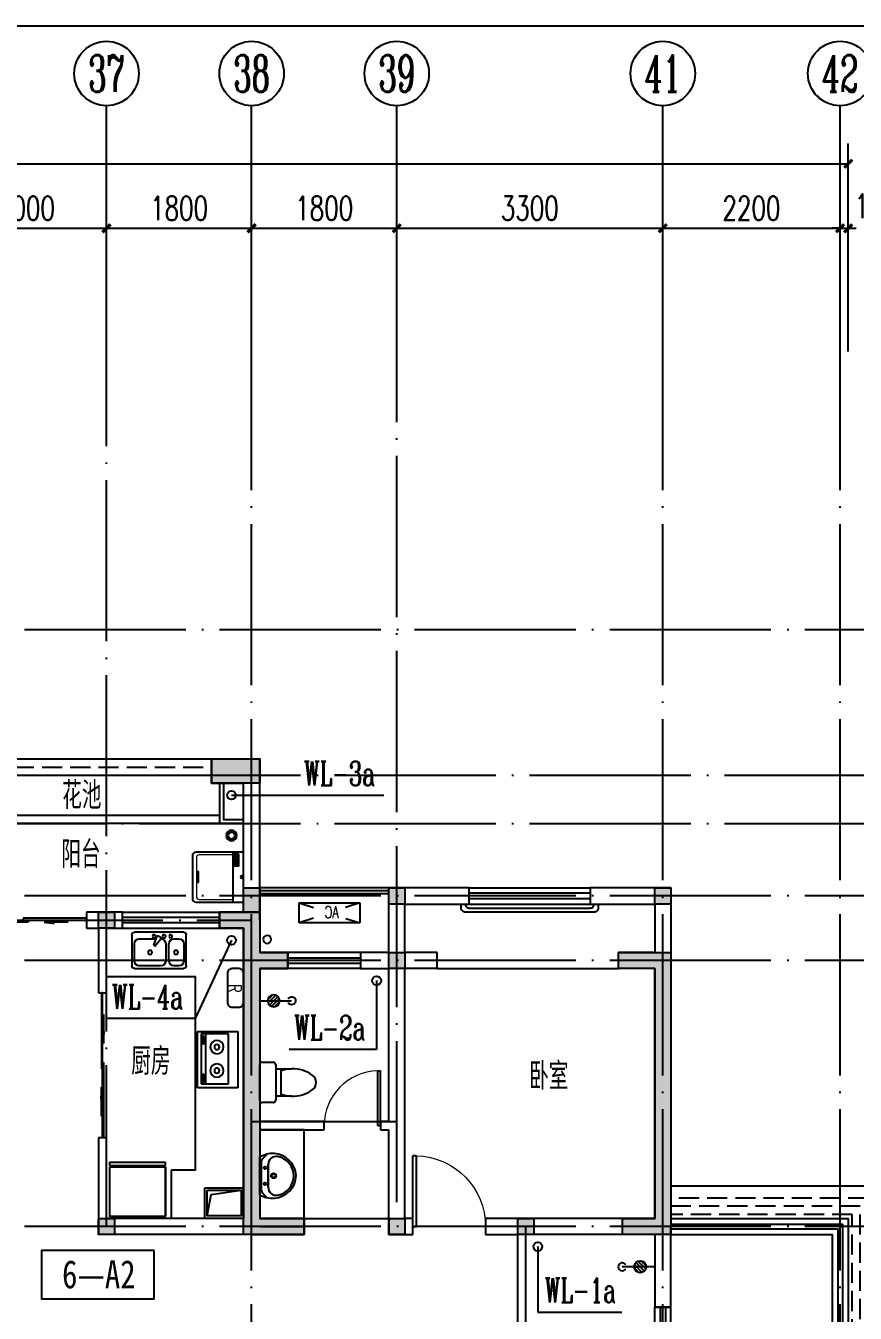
# Model space of a CAD drawing. Extents: x -287580 to -53108, y -522338 to -82629.
# Drawn here: x -206511 to -196221, y -368089 to -352116 of the extents above; entities that cross this region are included whole.
import ezdxf
from ezdxf.enums import TextEntityAlignment as Align

# ---------------------------------------------------------------- set-up
doc = ezdxf.new("R2010")
doc.units = 0
doc.header["$LTSCALE"] = 1000
doc.header["$MEASUREMENT"] = 0
doc.linetypes.add('DASH', pattern=[0.35, 0.25, -0.1])
doc.linetypes.add('DOTE', pattern=[2.42, 2, -0.2, 0.02, -0.2])
for name, color, linetype in [('AXIS', 3, 'Continuous'), ('AXIS_TEXT', 7, 'Continuous'), ('DIM_污水', 3, 'Continuous'), ('DOTE', 99, 'Continuous'), ('EQUIP_地漏', 7, 'Continuous'), ('kan', 146, 'Continuous'), ('KTIAO', 124, 'Continuous'), ('PUB_TEXT', 7, 'Continuous'), ('VPIPE-污水', 2, 'Continuous'), ('WALL', 9, 'Continuous'), ('WINDOW', 99, 'Continuous'), ('填充', 8, 'Continuous'), ('家具', 187, 'Continuous'), ('屋面', 139, 'Continuous'), ('文字2', 7, 'Continuous'), ('栏杆', 169, 'Continuous'), ('给排水标注', 4, 'Continuous'), ('表格', 157, 'Continuous')]:
    doc.layers.add(name, color=color, linetype=linetype)
doc.layers.add('RENDERING', color=125, linetype='Continuous', lineweight=13)
doc.layers.add('洁、厨具', color=8, linetype='Continuous', lineweight=9)
doc.styles.add('-宋体', font='', dxfattribs={"width": 0.8})
doc.styles.add('_ROMANC', font='romanc__.ttf', dxfattribs={"width": 0.700005})
doc.styles.add('_SIMPLEX', font='SIMPLEX.shx', dxfattribs={"width": 0.75})
doc.styles.add('_TCH_AXIS', font='COMPLEX', dxfattribs={"bigfont": 'GBCBIG'})
doc.styles.add('_TCH_DIM_T3', font='SIMPLEX', dxfattribs={"width": 0.705882, "bigfont": 'GBCBIG'})
doc.styles.add('_TWT_SERIAL', font='COMPLEX', dxfattribs={"width": 0.8, "height": 3, "bigfont": 'HZTXT'})
doc.styles.add('COMPLEX', font='COMPLEX')
doc.styles.add('DIM_FONT', font='simplex_.ttf', dxfattribs={"width": 0.7, "bigfont": 'GBCBIG'})
doc.styles.get("Standard").update_dxf_attribs({"font": 'gbenor.shx', "bigfont": 'gbcbig.shx'})
doc.styles.get('-宋体').set_extended_font_data('SimSun')
doc.dimstyles.new('_TCH_ARCH&&100', dxfattribs={"dimtxt": 297.5, "dimasz": 100, "dimexe": 250, "dimexo": 300, "dimgap": 100, "dimtad": 1, "dimdec": 0, "dimzin": 0, "dimdsep": 46, "dimtxsty": '_TCH_DIM_T3', "dimblk": 'ARCHTICK', "dimcen": 0.09, "dimclrt": 7, "dimazin": 2, "dimtfac": 1, "dimtdec": 0, "dimtix": 1, "dimtmove": 2, "dimatfit": 3, "dimfxl": 0, "dimtolj": 1, "dimtzin": 0, "dimarcsym": 0})

# ---------------------------------------------------------------- blocks, each defined once
blk = doc.blocks.new('ASDGFSDFGGDF')
at = {"layer": '家具'}
for p, q in [((695, -609), (695, 0)), ((695, -609), (695, 0)), ((0, -670), (0, -629)), ((0, -629), (28, -629)), ((28, -629), (28, -609)), ((695, -609), (666, -609)), ((666, -609), (666, -629)), ((666, -629), (695, -629)), ((695, -629), (695, -670)), ((0, -670), (695, -670))]:
    blk.add_line(p, q, dxfattribs=at)
for points in [[(0, -609), (0, 0), (695, 0), (695, -609)], [(666, -609), (28, -609), (28, -629), (666, -629)]]:
    blk.add_lwpolyline(points, close=True, dxfattribs=at)
blk = doc.blocks.new('sdfdsfgf')
at = {"layer": '家具'}
for points in [[(1414289, 21341), (1413809, 21341), (1413809, 20961), (1414289, 20961), (1414289, 21341)], [(1414259, 20991), (1414211, 21259), (1413839, 21311)]]:
    blk.add_lwpolyline(points, dxfattribs=at)
blk.add_lwpolyline([(1414259, 21311), (1413839, 21311), (1413839, 20991), (1414259, 20991)], close=True, dxfattribs=at)
blk = doc.blocks.new('A$C685A49D5')
at = {"layer": '家具'}
for p, q in [((0, 31), (0, 419)), ((31, 450), (644, 450)), ((153, 368), (92, 368)), ((390, 277), (320, 363)), ((340, 402), (325, 393)), ((369, 391), (408, 287)), ((583, 368), (377, 368)), ((675, 419), (675, 31)), ((31, 307), (31, 92)), ((215, 92), (215, 307)), ((256, 307), (256, 92)), ((408, 287), (390, 277)), ((644, 92), (644, 307)), ((644, 0), (31, 0)), ((92, 31), (153, 31)), ((317, 31), (583, 31))]:
    blk.add_line(p, q, dxfattribs=at)
for centre, radius in [((194, 399), 20.5), ((276, 399), 20.5), ((399, 399), 20.5), ((128, 199), 25.6), ((450, 199), 25.6)]:
    blk.add_circle(centre, radius, dxfattribs=at)
for centre, radius, start, end in [((31, 419), 30.7, 90, 180), ((92, 307), 61.4, 90, 180), ((153, 307), 61.4, 0, 90), ((317, 307), 61.4, 90, 180), ((335, 376), 20.5, 120, 219.4623), ((350, 384), 20.5, 20.5377, 120), ((583, 307), 61.4, 0, 90), ((644, 419), 30.7, 0, 90), ((31, 31), 30.7, 180, 270), ((92, 92), 61.4, 180, 270), ((153, 92), 61.4, 270, 0), ((317, 92), 61.4, 180, 270), ((583, 92), 61.4, 270, 0), ((644, 31), 30.7, 270, 0)]:
    blk.add_arc(centre, radius, start, end, dxfattribs=at)
at = {"layer": '家具', "style": 'DIM_FONT', "width": 0.8, "flags": 9}
for tag in ['YSIZE', 'XSIZE']:
    blk.add_attdef(tag, (338, 450), '', height=0.5, rotation=270, dxfattribs=at)
blk = doc.blocks.new('$plan$00001601')
at = {"layer": '家具'}
for p, q in [((-350, 16), (350, 16)), ((-350, -484), (-350, 16)), ((350, 16), (350, -484)), ((-323, -98), (-323, -440)), ((299, -98), (-323, -98)), ((299, -440), (299, -98)), ((-323, -384), (299, -384)), ((-323, -440), (299, -440)), ((-291, -407), (-291, -418)), ((-216, -416), (-280, -416)), ((-280, -416), (-280, -433)), ((-280, -433), (-216, -433)), ((-216, -433), (-216, -416)), ((-199, -408), (-199, -418)), ((182, -407), (182, -418)), ((193, -416), (193, -433)), ((257, -416), (193, -416)), ((193, -433), (257, -433)), ((257, -433), (257, -416)), ((274, -408), (274, -418)), ((350, -484), (-350, -484))]:
    blk.add_line(p, q, dxfattribs=at)
for points in [[(-199, -408, 0.259034), (-201, -404, 0.076276), (-213, -399, 0.036515), (-226, -397, 0.026615), (-245, -396, 0.026615), (-264, -397, 0.036515), (-277, -399, 0.076276), (-289, -404, 0.259034), (-291, -408, 0.078462), (-291, -409, 0.056762)], [(-199, -418, 0.259034), (-201, -415, 0.076276), (-213, -410, 0.036515), (-226, -407, 0.026615), (-245, -406, 0.026615), (-264, -407, 0.036515), (-277, -410, 0.076276), (-289, -415, 0.259034), (-291, -418, 0.259034), (-289, -422, 0.056762), (-280, -426, 0.036515)], [(-216, -427, 0.008736), (-213, -427, 0.076276), (-201, -422, 0.259034), (-199, -418, 0.259034)], [(274, -408, 0.259034), (272, -404, 0.076276), (260, -399, 0.036515), (247, -397, 0.026615), (228, -396, 0.026615), (209, -397, 0.036515), (196, -399, 0.076276), (184, -404, 0.259034), (182, -408, 0.078462), (182, -409, 0.056762)], [(274, -418, 0.259034), (272, -415, 0.076276), (260, -410, 0.036515), (247, -407, 0.026615), (228, -406, 0.026615), (209, -407, 0.036515), (196, -410, 0.076276), (184, -415, 0.259034), (182, -418, 0.259034), (184, -422, 0.056762), (193, -426, 0.036515)], [(257, -427, 0.008736), (260, -427, 0.076276), (272, -422, 0.259034), (274, -418, 0.259034)]]:
    blk.add_lwpolyline(points, format="xyb", dxfattribs=at)
for centre, radius, start, end in [((-158, -243), 82.5, 0.964, 0), ((-158, -243), 31.6, 0.6532, 0), ((134, -243), 82.5, 180, 179.036), ((134, -243), 31.6, 180, 179.3468)]:
    blk.add_arc(centre, radius, start, end, dxfattribs=at)
blk = doc.blocks.new('A$C3451006C')
blk.add_lwpolyline([(-50, 330), (-50, -30, 0.414214), (10, -90), (90, -90, 0.414214), (150, -30), (150, 330, 0.414214), (90, 390), (10, 390, 0.414214)], format="xyb", close=True)
at = {"style": '_SIMPLEX', "width": 0.8}
blk.add_text('R', height=150, rotation=270, dxfattribs=at).set_placement((-32, 144), align=Align.CENTER)
blk = doc.blocks.new('$plan$00001623')
at = {"layer": '家具', "linetype": 'Continuous'}
blk.add_line((-341, -145), (342, -145), dxfattribs=at)
at = {"layer": '家具'}
blk.add_lwpolyline([(295, -706), (-295, -706, -0.414214), (-345, -656), (-345, 0), (345, 0), (345, -656, -0.414214)], format="xyb", close=True, dxfattribs=at)
at = {"layer": '家具', "lineweight": 13}
blk.add_lwpolyline([(307, -145), (307, -611, -0.414214), (267, -651), (-267, -651, -0.414214), (-307, -611), (-307, -145)], format="xyb", dxfattribs=at)
at = {"layer": '家具'}
for points in [[(323, -72), (152, -72), (152, -120), (323, -120)], [(163, -86), (177, -86), (177, -99), (163, -99)], [(189, -86), (202, -86), (202, -99), (189, -99)], [(213, -86), (227, -86), (227, -99), (213, -99)], [(239, -86), (253, -86), (253, -99), (239, -99)], [(281, -110), (309, -110), (309, -80), (281, -80)]]:
    blk.add_lwpolyline(points, close=True, dxfattribs=at)
blk.add_lwpolyline([(-71, -651), (-71, -623), (0, -623), (71, -623), (71, -651)], dxfattribs=at)
blk.add_circle((0, -25), 16, dxfattribs=at)
blk = doc.blocks.new('90304092557924')
at = {"layer": 'KTIAO', "color": 99}
for p, q in [((-375, 125), (-198, 66)), ((-375, 125), (-375, -125)), ((375, 125), (-375, 125)), ((375, 125), (198, 66)), ((375, -125), (375, 125)), ((-203, -68), (-375, -125)), ((-375, -125), (375, -125)), ((200, -67), (375, -125))]:
    blk.add_line(p, q, dxfattribs=at)
at = {"layer": 'KTIAO', "color": 99, "style": '_ROMANC', "width": 0.7}
blk.add_text('AC', height=148.6, dxfattribs=at).set_placement((-113, -66))
at = {"layer": 'KTIAO', "color": 99, "style": 'DIM_FONT', "oblique": 0, "width": 0.6, "flags": 9}
for tag in ['XSIZE', 'YSIZE']:
    blk.add_attdef(tag, (-375, -125), '', height=0.5, dxfattribs=at)
blk = doc.blocks.new('M_E6')
for p, q in [((-240, 0), (-270, -79)), ((240, 0), (-240, 0)), ((-237, 0), (239, 0)), ((240, 0), (270, -79)), ((-213, -36), (-271, -91)), ((-179, -23), (181, -23)), ((141, -105), (-141, -105)), ((-141, -105), (141, -105)), ((217, -37), (274, -95))]:
    blk.add_line(p, q)
for centre, radius in [((-99, -65), 16.3), ((2, -172), 31.6), ((2, -172), 23), ((101, -65), 16.3)]:
    blk.add_circle(centre, radius)
for centre, radius, start, end in [((28, -152), 307, 166.1751, 244.7296), ((-141, -205), 100, 90, 190.5602), ((-179, -73), 50, 90, 133.181), ((-28, -152), 307, 297.0639, 13.8249), ((141, -205), 100, 349.4398, 90), ((181, -73), 50, 44.5607, 90), ((0, -179), 243, 190.5602, 349.4398), ((0, -201), 250, 245.8071, 296.4628), ((28, -152), 307, 266.589, 266.5936)]:
    blk.add_arc(centre, radius, start, end)
at = {"width": 0.8, "flags": 9}
for tag in ['XSIZE', 'YSIZE']:
    blk.add_attdef(tag, (0, 0), '', height=0.5, dxfattribs=at)
blk = doc.blocks.new('1')
for p, q in [((-550, -239), (-550, 201)), ((-520, 231), (-380, 231)), ((-350, 201), (-350, 151)), ((-350, 151), (-350, -189)), ((-350, 151), (-154, 151)), ((-289, 121), (-289, -159)), ((-380, -269), (-520, -269)), ((-154, -189), (-350, -189)), ((-350, -189), (-350, -239))]:
    blk.add_line(p, q)
for centre, radius, start, end in [((-520, 201), 30, 90, 180), ((-380, 201), 30, 360, 90), ((-137, -247), 398, 92.544, 112.5495), ((-137, -247), 398, 53.3619, 92.544), ((40, -19), 110, 303.4509, 56.5491), ((-137, 208), 398, 247.4505, 267.456), ((-137, 208), 398, 267.456, 306.6381), ((-520, -239), 30, 180, 270), ((-380, -239), 30, 270, 360)]:
    blk.add_arc(centre, radius, start, end)
blk = doc.blocks.new('$lvtry$00000168')
at = {"color": 0}
blk.add_line((0, 0), (0, -395), dxfattribs=at)
blk.add_arc((0, -395), 50, 121.0332, 58.9668, dxfattribs=at)
for p in [(0, 0), (0, -223)]:
    blk.add_point(p, dxfattribs=at)
blk = doc.blocks.new('$lvtry$00000171')
for p, q in [((-74, 11), (-11, 74)), ((-70, -27), (27, 70)), ((-53, -53), (53, 53)), ((-27, -70), (70, 27)), ((11, -74), (74, -11))]:
    blk.add_line(p, q)
blk.add_circle((0, 0), 75)
blk.add_point((0, 0))
blk = doc.blocks.new('A$C6BE329BC')
at = {"layer": '家具', "rotation": 180}
blk.add_blockref('$lvtry$00000171', (75, 271), dxfattribs=at)
at = {"layer": '家具'}
blk.add_blockref('$lvtry$00000168', (75, 445), dxfattribs=at)
blk = doc.blocks.new('TRHH')
at = {"color": 6}
blk.add_circle((-249202, -461390), 50, dxfattribs=at)
blk = doc.blocks.new('A$C34A75F29')
at = {"layer": '填充'}
for points in [[(22100, 14500), (22700, 14500), (22700, 14200), (22100, 14200)], [(22500, 12900), (22700, 12900), (22700, 12600), (22500, 12600)], [(24300, 12900), (24500, 12900), (24500, 12700), (24300, 12700)], [(27600, 12900), (27800, 12900), (27800, 12700), (27600, 12700)], [(20700, 12600), (20900, 12600), (20900, 12400), (20700, 12400)], [(24300, 12100), (24500, 12100), (24500, 11900), (24300, 11900)], [(20700, 8800), (20900, 8800), (20900, 8600), (20700, 8600)], [(24300, 8800), (24500, 8800), (24500, 8600), (24300, 8600)], [(25900, 8800), (26100, 8800), (26100, 8600), (25900, 8600)]]:
    blk.add_hatch(color=256, dxfattribs=at).paths.add_polyline_path(points)
at = {"color": 6}
for points in [[(22100, 14500), (22700, 14500), (22700, 14200), (22100, 14200)], [(22500, 12900), (22700, 12900), (22700, 12600), (22500, 12600)], [(24300, 12900), (24500, 12900), (24500, 12700), (24300, 12700)], [(27600, 12900), (27800, 12900), (27800, 12700), (27600, 12700)], [(20700, 12600), (20900, 12600), (20900, 12400), (20700, 12400)], [(24300, 12100), (24500, 12100), (24500, 11900), (24300, 11900)], [(20700, 8800), (20900, 8800), (20900, 8600), (20700, 8600)], [(24300, 8800), (24500, 8800), (24500, 8600), (24300, 8600)], [(25900, 8800), (26100, 8800), (26100, 8600), (25900, 8600)]]:
    blk.add_lwpolyline(points, close=True, dxfattribs=at)
blk = doc.blocks.new('A$C561B7B3A')
at = {"layer": '填充'}
h = blk.add_hatch(color=256, dxfattribs=at)
h.dxf.hatch_style = 1
h.paths.add_polyline_path([(46400, 16200), (46400, 15800), (46800, 15800), (46800, 16200)])
h.paths.add_polyline_path([(39000, 16200), (39000, 15800), (39400, 15800), (39400, 16200)])
h.paths.add_polyline_path([(16700, 15800), (16700, 16200), (16300, 16200), (16300, 15800)])
h.paths.add_polyline_path([(9300, 15800), (9300, 16200), (8900, 16200), (8900, 15800)])
h.paths.add_polyline_path([(55300, 3700), (55300, 3300), (55700, 3300), (55700, 3700)])
h.paths.add_polyline_path([(46400, 14100), (46400, 13700), (46800, 13700), (46800, 14100)])
h.paths.add_polyline_path([(41800, 14100), (41800, 13700), (42200, 13700), (42200, 14100)])
h.paths.add_polyline_path([(39000, 14100), (39000, 13700), (39400, 13700), (39400, 14100)])
h.paths.add_polyline_path([(30100, 3700), (30100, 3300), (30500, 3300), (30500, 3700)])
h.paths.add_polyline_path([(25600, 3300), (25600, 3700), (25200, 3700), (25200, 3300)])
h.paths.add_polyline_path([(16700, 13700), (16700, 14100), (16300, 14100), (16300, 13700)])
h.paths.add_polyline_path([(13900, 13700), (13900, 14100), (13500, 14100), (13500, 13700)])
h.paths.add_polyline_path([(9300, 13700), (9300, 14100), (8900, 14100), (8900, 13700)])
h.paths.add_polyline_path([(400, 3300), (400, 3700), (0, 3700), (0, 3300)])
h.paths.add_polyline_path([(45350, 10300), (45350, 8200), (45150, 8200), (45150, 10500), (45700, 10500), (45700, 10300)])
h.paths.add_polyline_path([(10550, 10500), (10550, 8200), (10350, 8200), (10350, 10300), (10000, 10300), (10000, 10500)])
h.paths.add_polyline_path([(5600, 0), (5100, 0), (5100, 2500), (5300, 2500), (5300, 200), (5600, 200)])
h.paths.add_polyline_path([(20500, 0), (20000, 0), (20000, 200), (20300, 200), (20300, 2500), (20500, 2500)])
h.paths.add_polyline_path([(35700, 0), (35200, 0), (35200, 2500), (35400, 2500), (35400, 200), (35700, 200)])
h.paths.add_polyline_path([(50600, 0), (50100, 0), (50100, 200), (50400, 200), (50400, 2500), (50600, 2500)])
h.paths.add_polyline_path([(54000, 0), (53350, 0), (53350, 200), (53800, 200), (53800, 2100), (54000, 2100)])
h.paths.add_polyline_path([(32450, 0), (31800, 0), (31800, 2100), (32000, 2100), (32000, 200), (32450, 200)])
h.paths.add_polyline_path([(23900, 0), (23250, 0), (23250, 200), (23700, 200), (23700, 2100), (23900, 2100)])
h.paths.add_polyline_path([(2350, 0), (1700, 0), (1700, 2100), (1900, 2100), (1900, 200), (2350, 200)])
h.paths.add_polyline_path([(50600, 9800), (50600, 6700), (51150, 6700), (51150, 6500), (50400, 6500), (50400, 9800), (50400, 10300), (50100, 10300), (50100, 10500), (50600, 10500), (50600, 10000), (50950, 10000), (50950, 9800)])
h.paths.add_polyline_path([(35400, 10300), (35400, 9800), (35400, 6500), (34650, 6500), (34650, 6700), (35200, 6700), (35200, 9800), (34850, 9800), (34850, 10000), (35200, 10000), (35200, 10500), (35700, 10500), (35700, 10300)])
h.paths.add_polyline_path([(20500, 10500), (20500, 10000), (20850, 10000), (20850, 9800), (20500, 9800), (20500, 6700), (21050, 6700), (21050, 6500), (20300, 6500), (20300, 9800), (20300, 10300), (20000, 10300), (20000, 10500)])
h.paths.add_polyline_path([(5300, 9800), (5300, 6500), (4550, 6500), (4550, 6700), (5100, 6700), (5100, 9800), (4750, 9800), (4750, 10000), (5100, 10000), (5100, 10500), (5600, 10500), (5600, 10300), (5300, 10300)])
h.paths.add_polyline_path([(15050, 10300), (13250, 10300), (13250, 8900), (13050, 8900), (13050, 10500), (15250, 10500), (15250, 9900), (15050, 9900)])
h.paths.add_polyline_path([(40650, 10300), (40650, 9900), (40450, 9900), (40450, 10500), (42650, 10500), (42650, 8900), (42450, 8900), (42450, 10300)])
h.paths.add_polyline_path([(39900, 1900), (39900, 1000), (40400, 1000), (40400, 800), (39900, 800), (39900, 0), (39300, 0), (39300, 200), (39700, 200), (39700, 1000), (39700, 1900)])
h.paths.add_polyline_path([(46100, 1900), (46100, 1000), (46100, 200), (46500, 200), (46500, 0), (45900, 0), (45900, 800), (45400, 800), (45400, 1000), (45900, 1000), (45900, 1900)])
h.paths.add_polyline_path([(40650, 5400), (40650, 5100), (41300, 5100), (41300, 4100), (41100, 4100), (41100, 4900), (40450, 4900), (39900, 4900), (39900, 4800), (39700, 4800), (39700, 5100), (40450, 5100), (40450, 5400)])
h.paths.add_polyline_path([(45350, 5400), (45350, 5100), (46100, 5100), (46100, 4800), (45900, 4800), (45900, 4900), (45350, 4900), (44700, 4900), (44700, 4100), (44500, 4100), (44500, 5100), (45150, 5100), (45150, 5400)])
h.paths.add_polyline_path([(30750, 9800), (30300, 9800), (30300, 6700), (30700, 6700), (30700, 6500), (30100, 6500), (30100, 10000), (30750, 10000)])
h.paths.add_polyline_path([(55700, 10000), (55700, 6500), (55100, 6500), (55100, 6700), (55500, 6700), (55500, 9800), (55050, 9800), (55050, 10000)])
h.paths.add_polyline_path([(16000, 1900), (16000, 1000), (16000, 200), (16400, 200), (16400, 0), (15800, 0), (15800, 800), (15300, 800), (15300, 1000), (15800, 1000), (15800, 1900)])
h.paths.add_polyline_path([(9800, 1900), (9800, 1000), (10300, 1000), (10300, 800), (9800, 800), (9800, 0), (9200, 0), (9200, 200), (9600, 200), (9600, 1000), (9600, 1900)])
h.paths.add_polyline_path([(15250, 5400), (15250, 5100), (16000, 5100), (16000, 4800), (15800, 4800), (15800, 4900), (15250, 4900), (14600, 4900), (14600, 4100), (14400, 4100), (14400, 5100), (15050, 5100), (15050, 5400)])
h.paths.add_polyline_path([(10550, 5400), (10550, 5100), (11200, 5100), (11200, 4100), (11000, 4100), (11000, 4900), (10350, 4900), (9800, 4900), (9800, 4800), (9600, 4800), (9600, 5100), (10350, 5100), (10350, 5400)])
h.paths.add_polyline_path([(25400, 9800), (24950, 9800), (24950, 10000), (25600, 10000), (25600, 6500), (25000, 6500), (25000, 6700), (25400, 6700)])
h.paths.add_polyline_path([(200, 9800), (200, 6700), (600, 6700), (600, 6500), (0, 6500), (0, 10000), (650, 10000), (650, 9800)])
at = {"color": 3}
for points in [[(50600, 9800), (50600, 6700), (51150, 6700), (51150, 6500), (50400, 6500), (50400, 9800), (50400, 10300), (50100, 10300), (50100, 10500), (50600, 10500), (50600, 10000), (50950, 10000), (50950, 9800)], [(55700, 10000), (55700, 6500), (55100, 6500), (55100, 6700), (55500, 6700), (55500, 9800), (55050, 9800), (55050, 10000)]]:
    blk.add_lwpolyline(points, close=True, dxfattribs=at)
blk = doc.blocks.new('_ArchTick')
at = {"color": 0, "linetype": 'ByBlock', "const_width": 0.4}
blk.add_lwpolyline([(-0.5, -0.5), (0.5, 0.5)], dxfattribs=at)
blk = doc.blocks.new('*D544')
at = {"layer": 'AXIS', "color": 0, "lineweight": -2}
for p, q in [((-207509, -356156), (-207509, -354378)), ((-205509, -356156), (-205509, -354378)), ((-207509, -354628), (-205509, -354628))]:
    blk.add_line(p, q, dxfattribs=at)
at = {"layer": 'Defpoints', "color": 0}
for p in [(-205509, -354628), (-207509, -356456), (-205509, -356456)]:
    blk.add_point(p, dxfattribs=at)
at = {"layer": 'AXIS', "color": 0, "lineweight": -2, "xscale": 100, "yscale": 100, "zscale": 100, "rotation": 180}
blk.add_blockref('_ArchTick', (-207509, -354628), dxfattribs=at)
at = {"layer": 'AXIS', "color": 0, "lineweight": -2, "xscale": 100, "yscale": 100, "zscale": 100}
blk.add_blockref('_ArchTick', (-205509, -354628), dxfattribs=at)
at = {"layer": 'AXIS', "color": 7, "insert": (-206509, -354380), "char_height": 297.5, "attachment_point": 5, "style": '_TCH_DIM_T3'}
blk.add_mtext('\\A1;2000', dxfattribs=at)
blk = doc.blocks.new('*D545')
at = {"layer": 'AXIS', "color": 0, "lineweight": -2}
for p, q in [((-205509, -356156), (-205509, -354378)), ((-203709, -356156), (-203709, -354378)), ((-205509, -354628), (-203709, -354628))]:
    blk.add_line(p, q, dxfattribs=at)
at = {"layer": 'Defpoints', "color": 0}
for p in [(-203709, -354628), (-205509, -356456), (-203709, -356456)]:
    blk.add_point(p, dxfattribs=at)
at = {"layer": 'AXIS', "color": 0, "lineweight": -2, "xscale": 100, "yscale": 100, "zscale": 100, "rotation": 180}
blk.add_blockref('_ArchTick', (-205509, -354628), dxfattribs=at)
at = {"layer": 'AXIS', "color": 0, "lineweight": -2, "xscale": 100, "yscale": 100, "zscale": 100}
blk.add_blockref('_ArchTick', (-203709, -354628), dxfattribs=at)
at = {"layer": 'AXIS', "color": 7, "insert": (-204609, -354380), "char_height": 297.5, "attachment_point": 5, "style": '_TCH_DIM_T3'}
blk.add_mtext('\\A1;1800', dxfattribs=at)
blk = doc.blocks.new('*D546')
at = {"layer": 'AXIS', "color": 0, "lineweight": -2}
for p, q in [((-203709, -356156), (-203709, -354378)), ((-201909, -356156), (-201909, -354378)), ((-203709, -354628), (-201909, -354628))]:
    blk.add_line(p, q, dxfattribs=at)
at = {"layer": 'Defpoints', "color": 0}
for p in [(-201909, -354628), (-203709, -356456), (-201909, -356456)]:
    blk.add_point(p, dxfattribs=at)
at = {"layer": 'AXIS', "color": 0, "lineweight": -2, "xscale": 100, "yscale": 100, "zscale": 100, "rotation": 180}
blk.add_blockref('_ArchTick', (-203709, -354628), dxfattribs=at)
at = {"layer": 'AXIS', "color": 0, "lineweight": -2, "xscale": 100, "yscale": 100, "zscale": 100}
blk.add_blockref('_ArchTick', (-201909, -354628), dxfattribs=at)
at = {"layer": 'AXIS', "color": 7, "insert": (-202809, -354380), "char_height": 297.5, "attachment_point": 5, "style": '_TCH_DIM_T3'}
blk.add_mtext('\\A1;1800', dxfattribs=at)
blk = doc.blocks.new('*D547')
at = {"layer": 'AXIS', "color": 0, "lineweight": -2}
for p, q in [((-201909, -356156), (-201909, -354378)), ((-198609, -356156), (-198609, -354378)), ((-201909, -354628), (-198609, -354628))]:
    blk.add_line(p, q, dxfattribs=at)
at = {"layer": 'Defpoints', "color": 0}
for p in [(-198609, -354628), (-201909, -356456), (-198609, -356456)]:
    blk.add_point(p, dxfattribs=at)
at = {"layer": 'AXIS', "color": 0, "lineweight": -2, "xscale": 100, "yscale": 100, "zscale": 100, "rotation": 180}
blk.add_blockref('_ArchTick', (-201909, -354628), dxfattribs=at)
at = {"layer": 'AXIS', "color": 0, "lineweight": -2, "xscale": 100, "yscale": 100, "zscale": 100}
blk.add_blockref('_ArchTick', (-198609, -354628), dxfattribs=at)
at = {"layer": 'AXIS', "color": 7, "insert": (-200259, -354380), "char_height": 297.5, "attachment_point": 5, "style": '_TCH_DIM_T3'}
blk.add_mtext('\\A1;3300', dxfattribs=at)
blk = doc.blocks.new('*D548')
at = {"layer": 'AXIS', "color": 0, "lineweight": -2}
for p, q in [((-198609, -356156), (-198609, -354378)), ((-196409, -356156), (-196409, -354378)), ((-198609, -354628), (-196409, -354628))]:
    blk.add_line(p, q, dxfattribs=at)
at = {"layer": 'Defpoints', "color": 0}
for p in [(-196409, -354628), (-198609, -356456), (-196409, -356456)]:
    blk.add_point(p, dxfattribs=at)
at = {"layer": 'AXIS', "color": 0, "lineweight": -2, "xscale": 100, "yscale": 100, "zscale": 100, "rotation": 180}
blk.add_blockref('_ArchTick', (-198609, -354628), dxfattribs=at)
at = {"layer": 'AXIS', "color": 0, "lineweight": -2, "xscale": 100, "yscale": 100, "zscale": 100}
blk.add_blockref('_ArchTick', (-196409, -354628), dxfattribs=at)
at = {"layer": 'AXIS', "color": 7, "insert": (-197509, -354380), "char_height": 297.5, "attachment_point": 5, "style": '_TCH_DIM_T3'}
blk.add_mtext('\\A1;2200', dxfattribs=at)
blk = doc.blocks.new('*D549')
at = {"layer": 'AXIS', "color": 0, "lineweight": -2}
for p, q in [((-196409, -356156), (-196409, -354378)), ((-196309, -356156), (-196309, -354378)), ((-196409, -354628), (-196509, -354628)), ((-196409, -354628), (-196309, -354628)), ((-196309, -354628), (-196209, -354628))]:
    blk.add_line(p, q, dxfattribs=at)
at = {"layer": 'Defpoints', "color": 0}
for p in [(-196309, -354628), (-196409, -356456), (-196309, -356456)]:
    blk.add_point(p, dxfattribs=at)
at = {"layer": 'AXIS', "color": 0, "lineweight": -2, "xscale": 100, "yscale": 100, "zscale": 100}
blk.add_blockref('_ArchTick', (-196409, -354628), dxfattribs=at)
at = {"layer": 'AXIS', "color": 0, "lineweight": -2, "xscale": 100, "yscale": 100, "zscale": 100, "rotation": 180}
blk.add_blockref('_ArchTick', (-196309, -354628), dxfattribs=at)
at = {"layer": 'AXIS', "color": 7, "insert": (-195959, -354353), "char_height": 297.5, "attachment_point": 5, "style": '_TCH_DIM_T3'}
blk.add_mtext('\\A1;100', dxfattribs=at)
blk = doc.blocks.new('*D550')
at = {"layer": 'AXIS', "color": 0, "lineweight": -2}
for p, q in [((-256409, -356156), (-256409, -353578)), ((-196309, -356156), (-196309, -353578)), ((-256409, -353828), (-196309, -353828))]:
    blk.add_line(p, q, dxfattribs=at)
at = {"layer": 'Defpoints', "color": 0}
for p in [(-196309, -353828), (-256409, -356456), (-196309, -356456)]:
    blk.add_point(p, dxfattribs=at)
at = {"layer": 'AXIS', "color": 0, "lineweight": -2, "xscale": 100, "yscale": 100, "zscale": 100, "rotation": 180}
blk.add_blockref('_ArchTick', (-256409, -353828), dxfattribs=at)
at = {"layer": 'AXIS', "color": 0, "lineweight": -2, "xscale": 100, "yscale": 100, "zscale": 100}
blk.add_blockref('_ArchTick', (-196309, -353828), dxfattribs=at)
at = {"layer": 'AXIS', "color": 7, "insert": (-226359, -353580), "char_height": 297.5, "attachment_point": 5, "style": '_TCH_DIM_T3'}
blk.add_mtext('\\A1;60100', dxfattribs=at)
blk = doc.blocks.new('$DorLib2D$00000131')
at = {"color": 0, "linetype": 'Continuous'}
for p, q in [((0.15, 0.125), (0.2319, 0.1973)), ((0.2319, 0.1973), (0.2319, 0.125)), ((-0.5, 0.125), (-0.5, 0)), ((0.0192, 0.125), (-0.5, 0.125)), ((0.0192, 0), (0.0192, 0.125)), ((0.35, 0.125), (0.15, 0.125)), ((-0.5, 0), (0.0192, 0)), ((-0.024, 0), (0.5, 0)), ((-0.024, -0.125), (-0.024, 0)), ((0.5, 0), (0.5, -0.125)), ((-0.35, -0.125), (-0.15, -0.125)), ((-0.2319, -0.1973), (-0.2319, -0.125)), ((-0.15, -0.125), (-0.2319, -0.1973)), ((0.5, -0.125), (-0.024, -0.125))]:
    blk.add_line(p, q, dxfattribs=at)
blk = doc.blocks.new('$WINLIB2D$00000001')
at = {"color": 0}
for points in [[(-0.5, 0.5), (-0.5, -0.5)], [(-0.5, 0.5), (0.5, 0.5)], [(0.5, -0.5), (0.5, 0.5)], [(0.5, 0.167), (-0.5, 0.167)], [(0.5, -0.167), (-0.5, -0.167)], [(-0.5, -0.5), (0.5, -0.5)]]:
    blk.add_lwpolyline(points, dxfattribs=at)
blk = doc.blocks.new('$DorLib2D$00000001')
for p, q in [((0.45, 0.975), (0.5, 0.975)), ((0.45, 0), (0.45, 0.975)), ((0.5, 0), (0.5, 0.975)), ((0.5, 0), (0.45, 0))]:
    blk.add_line(p, q)
at = {"lineweight": 13}
blk.add_arc((0.475, 0), 0.975, 91.4693, 180, dxfattribs=at)
blk = doc.blocks.new('_AXISO')
blk.add_circle((0, 0), 0.5)
at = {"layer": 'AXIS_TEXT', "style": 'COMPLEX', "width": 1.041667}
blk.add_attdef('A', text='', height=0.56, dxfattribs=at).set_placement((-0.25, -0.28), (0.25, -0.28), align=Align.FIT)
blk = doc.blocks.new('$TwtSys$00000327')
for p, q in [((-94, -9, 0), (9, 94, 0)), ((-9, -94, 0), (94, 9, 0)), ((12, 55, 0), (42, 84, 0)), ((40, 40, 0), (66, 66, 0)), ((55, 12, 0), (84, 42, 0)), ((-84, -42, 0), (-55, -12, 0)), ((-66, -66, 0), (-40, -40, 0)), ((-42, -84, 0), (-12, -55, 0))]:
    blk.add_line(p, q)
for radius in [94, 56.4]:
    blk.add_circle((0, 0, 0), radius)

msp = doc.modelspace()

# ---------------------------------------------------------------- linework, layer by layer
at = {"layer": 'AXIS'}
for p, q in [((-205508.8, -355308.6), (-205508.8, -353108.3)), ((-203708.8, -355308.6), (-203708.8, -353108.3)), ((-201908.8, -355308.6), (-201908.8, -353108.3)), ((-198608.8, -355308.6), (-198608.8, -353108.3)), ((-196408.8, -355308.6), (-196408.8, -353108.3))]:
    msp.add_line(p, q, dxfattribs=at)
at = {"layer": 'DIM_污水'}
for p, q in [((-203958.6, -361662), (-203416.3, -361662)), ((-203416.3, -361662), (-202068.4, -361662)), ((-203958.8, -363462), (-204408.8, -364433.5, 0)), ((-202158.8, -363962), (-202158.8, -364816.5)), ((-204408.8, -364433.5, 0), (-205502.1, -364433.5, 0)), ((-202158.8, -364816.5), (-203243.3, -364816.5)), ((-200158.8, -367262), (-200158.8, -368073.5)), ((-200158.8, -368073.5), (-199117.9, -368073.5))]:
    msp.add_line(p, q, dxfattribs=at)
at = {"layer": 'DOTE', "linetype": 'DOTE'}
for p, q in [((-205508.8, -367012), (-205508.8, -355900)), ((-203708.8, -377237.5), (-203708.8, -355900)), ((-201908.8, -366712), (-201908.8, -355900)), ((-198608.8, -377237.5), (-198608.8, -355900)), ((-196408.8, -377237.5), (-196408.8, -355900)), ((-194847, -359612), (-258341.7, -359612)), ((-258341.7, -361412), (-194847, -361412)), ((-258341.7, -362012), (-194847, -362012)), ((-194847, -362912), (-233808.8, -362912)), ((-218908.8, -363212), (-203708.8, -363212)), ((-194847, -363712), (-233808.8, -363712)), ((-203708.8, -365712), (-201908.8, -365712)), ((-194847, -367012), (-258341.7, -367012)), ((-200308.8, -377237.5), (-200308.8, -367012))]:
    msp.add_line(p, q, dxfattribs=at)
at = {"layer": 'kan'}
for p, q in [((-207008.8, -361212), (-204208.8, -361212)), ((-207008.8, -361412), (-204208.8, -361412))]:
    msp.add_line(p, q, dxfattribs=at)
at = {"layer": 'kan', "linetype": 'DASH'}
msp.add_line((-207008.8, -361312), (-204208.8, -361312), dxfattribs=at)
at = {"layer": 'kan', "color": 124}
for p, q in [((-204108.8, -361912), (-207408.8, -361912)), ((-203808.8, -362012), (-207408.8, -362012))]:
    msp.add_line(p, q, dxfattribs=at)
at = {"layer": 'kan'}
for points in [[(-202008.8, -362812), (-203608.8, -362812)], [(-198508.8, -366912), (-196308.8, -366912), (-196308.8, -374312), (-199308.8, -374312), (-199308.8, -375712), (-202958.8, -375712)], [(-198508.8, -367112), (-196508.8, -367112), (-196508.8, -374112), (-199508.8, -374112), (-199508.8, -375512), (-202958.8, -375512)]]:
    msp.add_lwpolyline(points, dxfattribs=at)
at = {"layer": 'VPIPE-污水'}
for centre in [(-203958.6, -361662), (-203958.8, -363462), (-202158.8, -363962), (-200158.8, -367262)]:
    msp.add_circle(centre, 55, dxfattribs=at)
at = {"layer": 'WALL'}
for p, q in [((-204208.8, -361212), (-203608.8, -361212)), ((-204208.8, -361212), (-204208.8, -361512)), ((-203608.8, -363212), (-203608.8, -361212)), ((-204208.8, -361512), (-203808.8, -361512)), ((-203808.8, -363112), (-203808.8, -361512)), ((-201008.8, -362812), (-202008.8, -362812)), ((-202008.8, -363612), (-202008.8, -362812)), ((-201008.8, -363012), (-201008.8, -362812)), ((-198508.8, -362812), (-199508.8, -362812)), ((-199508.8, -362812), (-199508.8, -363012)), ((-198508.8, -362812), (-198508.8, -363712)), ((-201808.8, -363012), (-201008.8, -363012)), ((-201808.8, -363612), (-201808.8, -363012)), ((-199508.8, -363012), (-198708.8, -363012)), ((-198708.8, -363012), (-198708.8, -363612)), ((-205508.8, -363112), (-205758.8, -363112)), ((-205758.8, -363112), (-205758.8, -363312)), ((-205308.8, -363112), (-205508.8, -363112)), ((-205308.8, -363312), (-205308.8, -363112)), ((-203808.8, -363112), (-204108.8, -363112)), ((-204108.8, -363112), (-204108.8, -363312)), ((-203608.8, -363212), (-203608.8, -363612)), ((-205758.8, -363312), (-205608.8, -363312)), ((-205608.8, -363312), (-205608.8, -364112)), ((-205508.8, -364112), (-205508.8, -363312)), ((-205508.8, -363312), (-205308.8, -363312)), ((-204108.8, -363312), (-203808.8, -363312)), ((-203808.8, -363312), (-203808.8, -363712)), ((-203808.8, -363712), (-203808.8, -365712)), ((-203258.8, -363612), (-203608.8, -363612)), ((-203258.8, -363812), (-203258.8, -363612)), ((-202008.8, -363612), (-202358.8, -363612)), ((-202358.8, -363612), (-202358.8, -363812)), ((-201408.8, -363612), (-201808.8, -363612)), ((-201408.8, -363812), (-201408.8, -363612)), ((-198708.8, -363612), (-199158.8, -363612)), ((-199158.8, -363812), (-199158.8, -363612)), ((-198508.8, -363712), (-198508.8, -367012)), ((-203608.8, -363812), (-203258.8, -363812)), ((-203608.8, -363812), (-203608.8, -365712)), ((-202358.8, -363812), (-202008.8, -363812)), ((-202008.8, -365712), (-202008.8, -363812)), ((-201408.8, -363812), (-201808.8, -363812)), ((-201808.8, -365712), (-201808.8, -363812)), ((-198708.8, -363812), (-199158.8, -363812)), ((-198708.8, -363812), (-198708.8, -366912)), ((-205608.8, -364112), (-205508.8, -364112)), ((-203808.8, -365712), (-203808.8, -366912)), ((-202808.8, -365712), (-203608.8, -365712)), ((-202808.8, -365812), (-202808.8, -365712)), ((-202008.8, -365712), (-202108.8, -365712)), ((-202108.8, -365712), (-202108.8, -365812)), ((-201808.8, -366912), (-201808.8, -365712)), ((-205508.8, -365912), (-205608.8, -365912)), ((-205608.8, -365912), (-205608.8, -367112)), ((-205508.8, -366912), (-205508.8, -365912)), ((-203608.8, -365812), (-202808.8, -365812)), ((-203608.8, -365812), (-203608.8, -366912)), ((-202108.8, -365812), (-202008.8, -365812)), ((-202008.8, -366912), (-202008.8, -365812)), ((-203808.8, -366912), (-205508.8, -366912)), ((-203058.8, -366912), (-203608.8, -366912)), ((-203058.8, -367112), (-203058.8, -366912)), ((-202008.8, -366912), (-202008.8, -367112)), ((-201708.8, -366912), (-201808.8, -366912)), ((-201708.8, -367112), (-201708.8, -366912)), ((-200308.8, -366912), (-200808.8, -366912)), ((-200808.8, -366912), (-200808.8, -367112)), ((-198708.8, -366912), (-200308.8, -366912)), ((-198508.8, -368012), (-198508.8, -367012)), ((-203708.8, -367112), (-205608.8, -367112)), ((-203708.8, -367112), (-203058.8, -367112)), ((-202008.8, -367112), (-201908.8, -367112)), ((-201908.8, -367112), (-201708.8, -367112)), ((-200808.8, -367112), (-200408.8, -367112)), ((-200408.8, -368212), (-200408.8, -367112)), ((-200308.8, -368312), (-200308.8, -367112)), ((-198708.8, -367112), (-200308.8, -367112)), ((-198708.8, -367112), (-198708.8, -368012)), ((-198708.8, -368012), (-198508.8, -368012))]:
    msp.add_line(p, q, dxfattribs=at)
at = {"layer": 'WINDOW'}
for p, q in [((-201408.8, -363812), (-199158.8, -363812)), ((-202808.8, -365712), (-202108.8, -365712)), ((-203058.8, -366912), (-202008.8, -366912))]:
    msp.add_line(p, q, dxfattribs=at)
at = {"layer": 'WINDOW', "linetype": 'DASH'}
for p, q in [((-203058.8, -366912), (-203058.8, -367112)), ((-202008.8, -367112), (-202008.8, -366912))]:
    msp.add_line(p, q, dxfattribs=at)
at = {"layer": '家具'}
msp.add_line((-204708.8, -366312, 0), (-204708.8, -366912, 0), dxfattribs=at)
at = {"layer": '家具', "elevation": 0}
msp.add_lwpolyline([(-205508.8, -363912), (-205508.8, -363912), (-204408.8, -363912), (-204408.8, -363912), (-204408.8, -366312), (-204408.8, -366312), (-204408.8, -366312), (-204708.8, -366312)], dxfattribs=at)
at = {"layer": '家具'}
msp.add_lwpolyline([(-203608.8, -367012), (-203058.8, -367012), (-203058.8, -366112), (-203058.8, -365812), (-203608.8, -365812)], dxfattribs=at)
at = {"layer": '屋面', "color": 99}
msp.add_lwpolyline([(-204208.8, -375712), (-204208.8, -376112), (-198908.8, -376112), (-198908.8, -374712), (-195908.8, -374712), (-195908.8, -366512), (-198508.8, -366512)], dxfattribs=at)
at = {"layer": '屋面', "color": 99, "linetype": 'DASH'}
for points in [[(-204058.8, -375712), (-204058.8, -375962), (-199058.8, -375962), (-199058.8, -374562), (-196058.8, -374562), (-196058.8, -366662), (-198508.8, -366662)], [(-203958.8, -375712), (-203958.8, -375862), (-199158.8, -375862), (-199158.8, -374462), (-196158.8, -374462), (-196158.8, -366762), (-198508.8, -366762)], [(-203858.8, -375712), (-203858.8, -375762), (-199258.8, -375762), (-199258.8, -374362), (-196258.8, -374362), (-196258.8, -366862), (-198508.8, -366862)]]:
    msp.add_lwpolyline(points, dxfattribs=at)
at = {"layer": '文字2', "color": 5, "elevation": 0}
msp.add_lwpolyline([(-204917.3, -367310.4), (-206317.3, -367310.4), (-206317.3, -367910.4), (-204917.3, -367910.4)], close=True, dxfattribs=at)
at = {"layer": '栏杆'}
for points in [[(-203608.8, -362842), (-202008.8, -362842)], [(-203608.8, -362882), (-202008.8, -362882)], [(-198508.8, -366982), (-196378.8, -366982), (-196378.8, -374242), (-199378.8, -374242), (-199378.8, -375642), (-202958.8, -375642)], [(-198508.8, -367042), (-196438.8, -367042), (-196438.8, -374182), (-199438.8, -374182), (-199438.8, -375582), (-202958.8, -375582)]]:
    msp.add_lwpolyline(points, dxfattribs=at)
for points in [[(-199408.8, -363012), (-199408.8, -363062, -0.4142136), (-199458.8, -363112), (-201058.8, -363112, -0.4142136), (-201108.8, -363062), (-201108.8, -363012)], [(-201058.8, -363012), (-201058.8, -363012, 0.4142136), (-201008.8, -363062), (-199508.8, -363062, 0.4142136), (-199458.8, -363012), (-199458.8, -363012)]]:
    msp.add_lwpolyline(points, format="xyb", dxfattribs=at)
at = {"layer": '给排水标注'}
for points in [[(-203808.8, -362012), (-203808.8, -361512), (-204108.8, -361512), (-204108.8, -362012)], [(-203808.8, -361512), (-204058.8, -361512), (-204058.8, -361962), (-203808.8, -361962)]]:
    msp.add_lwpolyline(points, close=True, dxfattribs=at)
at = {"layer": '表格'}
msp.add_lwpolyline([(-262742.7, -352115.5), (-189142.7, -352115.5)], dxfattribs=at)

# ---------------------------------------------------------------- block references
at = {"color": 99, "xscale": -1}
msp.add_blockref('TRHH', (-452717.6, 97938.9), dxfattribs=at)
at = {"xscale": -1, "rotation": 90}
msp.add_blockref('A$C6BE329BC', (-203163.8, -364137), dxfattribs=at)
at = {"rotation": 270}
msp.add_blockref('A$C6BE329BC', (-199161.1, -367437), dxfattribs=at)
at = {"layer": 'AXIS'}
ref = msp.add_blockref('_AXISO', (-205508.8, -352708.3), dxfattribs=dict(at, xscale=800, yscale=800, zscale=800))
ref.add_attrib('A', '37', dxfattribs={"layer": 'AXIS_TEXT', "height": 452.55, "style": '_TCH_AXIS', "width": 0.636364}).set_placement((-205735.1, -352934.6), (-205282.5, -352934.6), align=Align.FIT)
ref = msp.add_blockref('_AXISO', (-203708.8, -352708.3), dxfattribs=dict(at, xscale=800, yscale=800, zscale=800))
ref.add_attrib('A', '38', dxfattribs={"layer": 'AXIS_TEXT', "height": 452.55, "style": '_TCH_AXIS', "width": 0.636364}).set_placement((-203935.1, -352934.6), (-203482.5, -352934.6), align=Align.FIT)
ref = msp.add_blockref('_AXISO', (-201908.8, -352708.3), dxfattribs=dict(at, xscale=800, yscale=800, zscale=800))
ref.add_attrib('A', '39', dxfattribs={"layer": 'AXIS_TEXT', "height": 452.55, "style": '_TCH_AXIS', "width": 0.636364}).set_placement((-202135.1, -352934.6), (-201682.5, -352934.6), align=Align.FIT)
ref = msp.add_blockref('_AXISO', (-198608.8, -352708.3), dxfattribs=dict(at, xscale=800, yscale=800, zscale=800))
ref.add_attrib('A', '41', dxfattribs={"layer": 'AXIS_TEXT', "height": 452.55, "style": '_TCH_AXIS', "width": 0.7}).set_placement((-198835.1, -352934.6), (-198382.5, -352934.6), align=Align.FIT)
ref = msp.add_blockref('_AXISO', (-196408.8, -352708.3), dxfattribs=dict(at, xscale=800, yscale=800, zscale=800))
ref.add_attrib('A', '42', dxfattribs={"layer": 'AXIS_TEXT', "height": 452.55, "style": '_TCH_AXIS', "width": 0.6}).set_placement((-196635.1, -352934.6), (-196182.5, -352934.6), align=Align.FIT)
at = {"layer": 'EQUIP_地漏', "xscale": 0.7, "yscale": -0.7, "zscale": 0.7, "rotation": 180}
msp.add_blockref('$TwtSys$00000327', (-203958.6, -362162), dxfattribs=at)
at = {"layer": 'RENDERING', "xscale": -1}
msp.add_blockref('90304092557924', (-202742.5, -363121.5), dxfattribs=at)
at = {"layer": 'WINDOW'}
for name, p, xscale, yscale, zscale in [('$WINLIB2D$00000001', (-200258.8, -362912), 1500, -200, 1500), ('$WINLIB2D$00000001', (-204708.8, -363212), 1200, -200, 1200), ('$DorLib2D$00000001', (-202458.8, -365762), 700, 700, 700)]:
    msp.add_blockref(name, p, dxfattribs=dict(at, xscale=xscale, yscale=yscale, zscale=zscale))
for name, p, xscale, yscale, zscale, rotation in [('$DorLib2D$00000131', (-206508.8, -363212), -1500, 200, -1500, 180.0000001412795), ('$WINLIB2D$00000001', (-202808.8, -363712), 900, -200, 900, 180), ('$DorLib2D$00000131', (-205558.8, -365012), 1800, -100, 1800, 90), ('$DorLib2D$00000001', (-201258.8, -367012), 900, -900, 900, 180.0000000022345), ('$WINLIB2D$00000001', (-198608.8, -368462), -900, -200, -900, 270)]:
    msp.add_blockref(name, p, dxfattribs=dict(at, xscale=xscale, yscale=yscale, zscale=zscale, rotation=rotation))
at = {"layer": '家具', "xscale": -1}
for name, p in [('A$C685A49D5', (-204519.3, -363811.3, 0)), ('sdfdsfgf', (1210000.3, -387872.6))]:
    msp.add_blockref(name, p, dxfattribs=at)
at = {"layer": '家具'}
for name, p in [('A$C3451006C', (-203958.8, -364202.7, 0)), ('1', (-203059.3, -365206.7, 0))]:
    msp.add_blockref(name, p, dxfattribs=at)
for name, p, rotation in [('$plan$00001601', (-203896.1, -364944.2, 0), 270), ('M_E6', (-203608.8, -366384.5), 90.00000000000001)]:
    msp.add_blockref(name, p, dxfattribs=dict(at, rotation=rotation))
at = {"layer": '家具', "xscale": -1, "rotation": 180}
msp.add_blockref('ASDGFSDFGGDF', (-205471.1, -366883.6, 0), dxfattribs=at)
at = {"layer": '洁、厨具', "xscale": -0.9000000001396984, "yscale": 0.9000000001396984, "zscale": 0.9000000001396984, "rotation": 270}
msp.add_blockref('$plan$00001623', (-203808.8, -362678), dxfattribs=at)
at = {"layer": '表格'}
for name, p in [('A$C561B7B3A', (-254208.8, -373612)), ('A$C34A75F29', (-226308.8, -375712))]:
    msp.add_blockref(name, p, dxfattribs=at)

# ---------------------------------------------------------------- texts
at = {"layer": 'DIM_污水', "color": 7, "style": '_TWT_SERIAL', "width": 0.64}
for s, p in [('WL-3a', (-203061, -361542)), ('WL-4a', (-205442.1, -364313.5, 0)), ('WL-2a', (-203183.3, -364696.5)), ('WL-1a', (-200073.9, -367953.5))]:
    msp.add_text(s, height=300, dxfattribs=at).set_placement(p)
at = {"layer": 'PUB_TEXT'}
for s, p in [('花池', (-206058.5, -361833.1, 0)), ('花池', (-206058.5, -361833.1)), ('阳台', (-206068.6, -362565.3, 0)), ('阳台', (-206068.6, -362565.3)), ('厨房', (-205202.3, -365131.9, 0)), ('卧室', (-200266.4, -365315.4, 0))]:
    msp.add_text(s, height=337.59, dxfattribs=at).set_placement(p)
at = {"layer": '文字2', "color": 63, "style": '-宋体', "width": 0.8}
msp.add_text('6—A2', height=350, dxfattribs=at).set_placement((-205604.4, -367605.4, 0), align=Align.MIDDLE_CENTER)

# ---------------------------------------------------------------- dimensions: what is measured, and where the dimension line sits
at = {"layer": 'AXIS'}
for p1, p2, distance, picture, middle in [((-256408.8, -356455.5), (-196308.8, -356455.5), 2627.2, '*D550', (-226358.8, -353579.6)), ((-207508.8, -356455.5), (-205508.8, -356455.5), 1827.2, '*D544', (-206508.8, -354379.6)), ((-205508.8, -356455.5), (-203708.8, -356455.5), 1827.2, '*D545', (-204608.8, -354379.6)), ((-203708.8, -356455.5), (-201908.8, -356455.5), 1827.2, '*D546', (-202808.8, -354379.6)), ((-201908.8, -356455.5), (-198608.8, -356455.5), 1827.2, '*D547', (-200258.8, -354379.6)), ((-198608.8, -356455.5), (-196408.8, -356455.5), 1827.2, '*D548', (-197508.8, -354379.6))]:
    dim = msp.add_aligned_dim(p1=p1, p2=p2, distance=distance, dimstyle='_TCH_ARCH&&100', dxfattribs=at)
    dim.commit()
    dim.dimension.update_dxf_attribs({"geometry": picture, "text_midpoint": middle})
dim = msp.add_linear_dim(base=(-196308.8, -354628.3), p1=(-196408.8, -356455.5), p2=(-196308.8, -356455.5), angle=0, dimstyle='_TCH_ARCH&&100', dxfattribs=at)
dim.commit()
dim.dimension.update_dxf_attribs({"geometry": '*D549', "text_midpoint": (-195958.8, -354353.3), "dimtype": 129})

doc.saveas('drawing.dxf')
